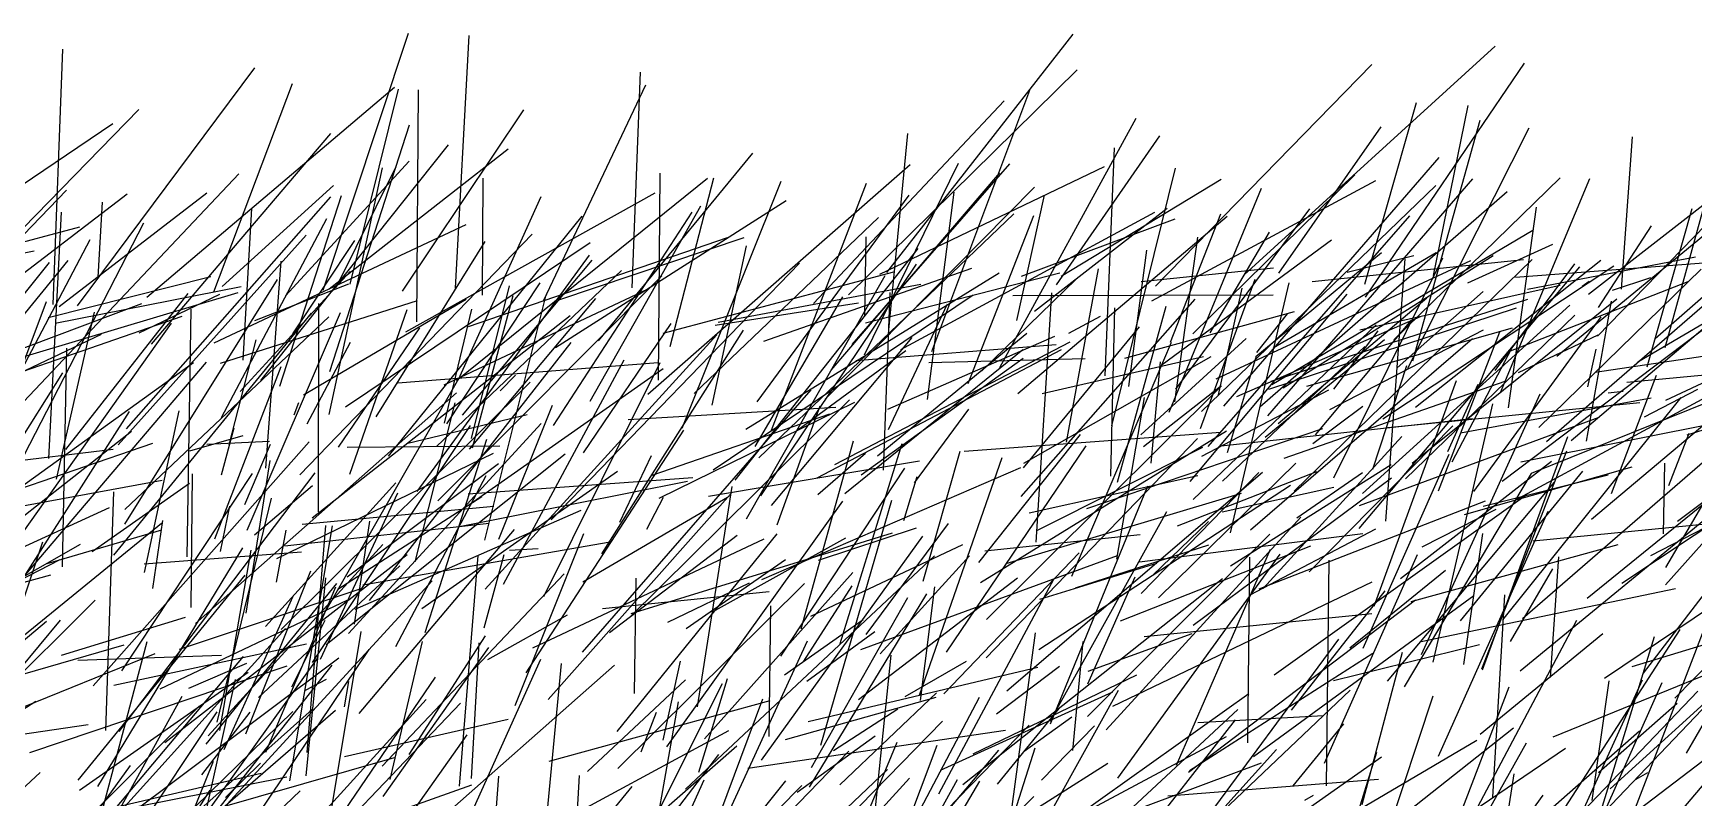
# Model space of a CAD drawing. Header units: metres. Extents: x 0 to 1019, y 0 to 619.
# Drawn here: x 465.7 to 592.2, y 559.9 to 618.2 of the extents above; entities that cross this region are included whole.
import ezdxf

# ---------------------------------------------------------------- set-up
doc = ezdxf.new("R2010")
doc.units = ezdxf.units.M

msp = doc.modelspace()

# ---------------------------------------------------------------- linework, layer by layer
at = {"color": 77}
for p, q in [((487.8, 598.6), (494.28, 618.19)), ((453.75, 599.23), (465.77, 601.6)), ((510.17, 564.98), (522.37, 580.03)), ((467.54, 548.14), (479.71, 566.47))]:
    msp.add_line(p, q, dxfattribs=at)
at = {"color": 209}
for p, q in [((497.87, 598.76), (498.9, 618)), ((558.88, 593.85), (561.21, 596.8)), ((490.81, 576.15), (509.64, 579.42)), ((576.85, 559.97), (577.77, 575.39)), ((475.38, 568.22), (489.62, 574.97)), ((479.7, 547.73), (498.25, 567.13)), ((571.8, 550.54), (579.43, 564.11))]:
    msp.add_line(p, q, dxfattribs=at)
at = {"color": 106}
for p, q in [((530.7, 599.96), (544.91, 618.11)), ((581.74, 593.57), (598.6, 607.49)), ((560.98, 585.81), (577.8, 591.66)), ((467.62, 553.95), (481.72, 570.69))]:
    msp.add_line(p, q, dxfattribs=at)
at = {"color": 11}
for p, q in [((557.91, 599.77), (577.04, 617.2)), ((531.78, 594.08), (551.11, 604.54)), ((522.37, 580.72), (525.64, 589.79))]:
    msp.add_line(p, q, dxfattribs=at)
at = {"color": 72}
for p, q in [((467.23, 597.51), (467.96, 616.97)), ((559.72, 589.03), (575.34, 607.1)), ((522.64, 570.71), (532.08, 585.03))]:
    msp.add_line(p, q, dxfattribs=at)
at = {"color": 147}
for p, q in [((567.17, 598.08), (579.28, 615.89)), ((552.64, 590.1), (554.4, 602.63))]:
    msp.add_line(p, q, dxfattribs=at)
at = {"color": 17}
for p, q in [((469.08, 597.4), (482.59, 615.55)), ((574.39, 587.73), (588.92, 590.4))]:
    msp.add_line(p, q, dxfattribs=at)
at = {"color": 128}
for p, q in [((511.33, 598.79), (511.96, 615.22)), ((513.33, 591.74), (513.45, 607.53)), ((466.89, 585.78), (467.86, 604.56)), ((571.42, 570.84), (580.45, 590.71)), ((574.7, 581.5), (587.47, 585.13)), ((456.24, 571.79), (469.31, 579.26)), ((503.75, 571.34), (521.37, 579.65))]:
    msp.add_line(p, q, dxfattribs=at)
at = {"color": 237}
for p, q in [((527.78, 598.26), (545.21, 615.4)), ((479.48, 594.58), (498.67, 603.61)), ((477.74, 574.42), (477.85, 584.6)), ((484.87, 579.13), (500.44, 580.85))]:
    msp.add_line(p, q, dxfattribs=at)
at = {"color": 251}
for p, q in [((551.18, 598.92), (567.65, 615.8)), ((501.52, 576.2), (510.7, 593.29))]:
    msp.add_line(p, q, dxfattribs=at)
at = {"color": 129}
for p, q in [((474.36, 598.08), (493.22, 614.07)), ((525.12, 597.6), (539.64, 613.04)), ((488.25, 598.71), (501.88, 609.37)), ((577.95, 593.87), (591.72, 599.27)), ((560.2, 569.3), (579.47, 583.05)), ((579.9, 555.37), (591.12, 572.74))]:
    msp.add_line(p, q, dxfattribs=at)
at = {"color": 163}
for p, q in [((479.47, 598.47), (485.45, 614.34)), ((508.11, 590.15), (516.55, 605.02)), ((548.84, 593.43), (561.76, 596.98))]:
    msp.add_line(p, q, dxfattribs=at)
at = {"color": 245}
for p, q in [((489.85, 599.07), (493.53, 613.93)), ((570.21, 584.23), (583.11, 596.7)), ((478.92, 586.86), (483.71, 587.1)), ((510.23, 562.14), (524.43, 576.26))]:
    msp.add_line(p, q, dxfattribs=at)
at = {"color": 184}
for p, q in [((494.93, 596.19), (495.06, 613.87)), ((494.09, 595.42), (513.06, 606.03)), ((585.03, 558.7), (589.16, 572.21))]:
    msp.add_line(p, q, dxfattribs=at)
at = {"color": 36}
for p, q in [((504.59, 597.84), (512.36, 614.25)), ((567.73, 584.96), (570.32, 592.87))]:
    msp.add_line(p, q, dxfattribs=at)
at = {"color": 84}
for p, q in [((534.13, 593.94), (541.61, 613.85)), ((578.2, 571.83), (581.42, 577.38))]:
    msp.add_line(p, q, dxfattribs=at)
at = {"color": 132}
for p, q in [((589.99, 594.23), (595.44, 614.11)), ((494.79, 577.91), (497.85, 590.03))]:
    msp.add_line(p, q, dxfattribs=at)
at = {"color": 82}
for p, q in [((460.8, 599.09), (473.75, 612.36)), ((587.47, 569.92), (594.47, 572.07)), ((467.35, 555.83), (478.36, 566.94)), ((533.97, 554.74), (537.79, 561.18))]:
    msp.add_line(p, q, dxfattribs=at)
at = {"color": 148}
for p, q in [((493.84, 598.52), (503.07, 612.34)), ((472.45, 569.6), (482.4, 584.63)), ((455.26, 560.44), (465.91, 567.28))]:
    msp.add_line(p, q, dxfattribs=at)
at = {"color": 210}
for p, q in [((567.1, 599.05), (571.04, 612.9)), ((551.68, 592.93), (564.57, 602.44)), ((487.44, 581.71), (487.45, 597.58))]:
    msp.add_line(p, q, dxfattribs=at)
at = {"color": 220}
for p, q in [((572.35, 599.71), (574.99, 612.68)), ((549.15, 591.25), (550.51, 601.64)), ((556.87, 580.11), (561.35, 599.17)), ((537.72, 577.86), (545.47, 587.6))]:
    msp.add_line(p, q, dxfattribs=at)
at = {"color": 168}
for p, q in [((454.33, 599.52), (471.77, 611.31)), ((559.12, 589.72), (577.95, 606.13)), ((564.45, 589.52), (576.14, 595.58))]:
    msp.add_line(p, q, dxfattribs=at)
at = {"color": 29}
msp.add_line((488.29, 592.41), (494.37, 611.19), dxfattribs=at)
at = {"color": 25}
for p, q in [((539.32, 592.7), (549.71, 611.72)), ((570.98, 589.68), (585.08, 600.88)), ((544.79, 576.81), (552.39, 594.63)), ((509.59, 572.52), (519.32, 579.94)), ((474.16, 577.76), (486.15, 578.67))]:
    msp.add_line(p, q, dxfattribs=at)
at = {"color": 126}
for p, q in [((560.55, 599.89), (568.35, 611.05)), ((524.82, 560.74), (533.77, 575.46))]:
    msp.add_line(p, q, dxfattribs=at)
at = {"color": 170}
for p, q in [((570.39, 592.67), (579.62, 610.98)), ((566.68, 580.44), (583.49, 600.38)), ((590.04, 577.46), (600.06, 594.65)), ((469.13, 561.26), (481.86, 576.89))]:
    msp.add_line(p, q, dxfattribs=at)
at = {"color": 125}
for p, q in [((570.77, 593.22), (575.89, 611.56)), ((493.47, 591.53), (513.29, 593.1)), ((508.89, 543.93), (516.81, 561.29))]:
    msp.add_line(p, q, dxfattribs=at)
at = {"color": 19}
for p, q in [((584.83, 595.09), (600.17, 610.91)), ((555.33, 595.34), (559.84, 603.03)), ((541.13, 585.07), (549.95, 595.8)), ((548.29, 558.5), (559.23, 562.58))]:
    msp.add_line(p, q, dxfattribs=at)
at = {"color": 135}
msp.add_line((474.72, 594.49), (488.38, 610.53), dxfattribs=at)
at = {"color": 27}
msp.add_line((483.03, 591.73), (497.33, 609.68), dxfattribs=at)
at = {"color": 111}
for p, q in [((530.86, 595.59), (532.3, 610.54)), ((478.07, 573.19), (497.95, 590.79)), ((461.54, 564.82), (466.44, 579.42))]:
    msp.add_line(p, q, dxfattribs=at)
at = {"color": 151}
for p, q in [((543.64, 599.02), (551.51, 610.36)), ((482.56, 579.96), (486.97, 583.72)), ((504.93, 567.4), (518.81, 583.06)), ((555.27, 557.94), (566, 568.13))]:
    msp.add_line(p, q, dxfattribs=at)
at = {"color": 73}
for p, q in [((584.15, 598.3), (599.44, 610.24)), ((566.74, 595.58), (581.98, 598.98)), ((585.89, 583.12), (589.32, 592.13)), ((579, 585.52), (595.85, 588.88)), ((489.61, 586.64), (501.23, 586.73)), ((522.45, 543.75), (539.24, 563.54))]:
    msp.add_line(p, q, dxfattribs=at)
at = {"color": 236}
for p, q in [((586.65, 598.68), (587.5, 610.29)), ((565.82, 556.29), (568.02, 563.39))]:
    msp.add_line(p, q, dxfattribs=at)
at = {"color": 248}
for p, q in [((589.21, 594.93), (606, 609.63)), ((577.03, 592.47), (583.1, 600.62)), ((567.81, 574.52), (574.08, 591.71))]:
    msp.add_line(p, q, dxfattribs=at)
at = {"color": 104}
msp.add_line((484.91, 598.16), (494.35, 608.44), dxfattribs=at)
at = {"color": 182}
for p, q in [((508.75, 594.73), (520.51, 609.05)), ((466.77, 577.78), (475.5, 580.33)), ((534.66, 560.23), (543.45, 576.62)), ((502.79, 543.45), (517.91, 563.23)), ((538.41, 552.44), (542, 563.72))]:
    msp.add_line(p, q, dxfattribs=at)
at = {"color": 10}
for p, q in [((528.07, 594.47), (540.09, 608.24)), ((555.79, 591.84), (575.19, 600.86)), ((509.02, 578.52), (519.8, 595.56)), ((538.3, 573.5), (556.19, 591.32)), ((562.53, 559.75), (563.21, 560.13))]:
    msp.add_line(p, q, dxfattribs=at)
at = {"color": 196}
for p, q in [((529.02, 593.67), (536.16, 608.28)), ((505.73, 597.86), (519.85, 602.62)), ((537.91, 592.43), (545.13, 599.45)), ((485.57, 589.1), (485.93, 590.04)), ((563.16, 586.93), (566.96, 589.77)), ((568.84, 568.8), (581.55, 583.97)), ((524.62, 568.8), (529.8, 572.59))]:
    msp.add_line(p, q, dxfattribs=at)
at = {"color": 167}
for p, q in [((547.34, 592.08), (548.06, 609.44)), ((512.44, 580.38), (513.7, 582.83)), ((590.72, 567.51), (600.37, 577.38)), ((532.11, 567.65), (536.77, 570.34)), ((526.66, 563.52), (531.56, 566.69))]:
    msp.add_line(p, q, dxfattribs=at)
at = {"color": 23}
for p, q in [((556.37, 589.76), (572.78, 608.71)), ((540.61, 596.3), (542.73, 605.84)), ((452.06, 598.85), (469.25, 603.42)), ((550.85, 585.43), (551.54, 593.15)), ((511.49, 567.87), (511.62, 576.65)), ((544.8, 546.36), (560.38, 563.6))]:
    msp.add_line(p, q, dxfattribs=at)
at = {"color": 68}
msp.add_line((463.27, 588.3), (481.38, 607.47), dxfattribs=at)
at = {"color": 69}
for p, q in [((488.24, 589.13), (492.32, 607.93)), ((579.5, 598.69), (592.29, 601.14)), ((553.8, 584.03), (565.77, 598.3))]:
    msp.add_line(p, q, dxfattribs=at)
at = {"color": 112}
for p, q in [((488.78, 598.8), (493.34, 608.02)), ((517.49, 584.92), (537.28, 598.26)), ((566.71, 582.19), (584.96, 588.93)), ((481.91, 557.24), (491.28, 571.21)), ((582.03, 551.36), (589.76, 568.71))]:
    msp.add_line(p, q, dxfattribs=at)
at = {"color": 181}
for p, q in [((497.93, 591.72), (517.06, 607.14)), ((463.06, 582.41), (477.92, 593.09)), ((585.8, 560.6), (595.96, 569.86))]:
    msp.add_line(p, q, dxfattribs=at)
at = {"color": 117}
msp.add_line((499.93, 598.23), (499.97, 607.14), dxfattribs=at)
at = {"color": 190}
for p, q in [((512.51, 590.67), (532.5, 608.18)), ((543.99, 599.68), (556.18, 607.07)), ((458.67, 588.96), (468.37, 600.87)), ((455.7, 580.37), (474.82, 586.94)), ((465.46, 563.38), (485.05, 569.98)), ((584.91, 561.84), (590.9, 567.14))]:
    msp.add_line(p, q, dxfattribs=at)
at = {"color": 53}
for p, q in [((514.2, 594.32), (517.54, 607.17)), ((580.37, 588.14), (592.72, 600.21)), ((570.64, 574.88), (586.41, 579.21))]:
    msp.add_line(p, q, dxfattribs=at)
at = {"color": 18}
for p, q in [((526.46, 592.5), (539.32, 607.54)), ((550.89, 597.79), (567.95, 606.95)), ((502.42, 566.96), (507.63, 580.06))]:
    msp.add_line(p, q, dxfattribs=at)
at = {"color": 103}
for p, q in [((530.17, 599.83), (547.28, 608.03)), ((462.32, 592.73), (481.32, 598.42)), ((527.51, 583.11), (541.07, 594.07)), ((541.14, 585.41), (555.42, 593.56)), ((550.25, 586.68), (556.13, 591.28)), ((528.73, 571.22), (548.27, 578.38))]:
    msp.add_line(p, q, dxfattribs=at)
at = {"color": 81}
msp.add_line((547.84, 588.26), (552.69, 607.91), dxfattribs=at)
at = {"color": 203}
for p, q in [((554.02, 595.27), (566.34, 607.38)), ((536.9, 591.49), (541.91, 604.3))]:
    msp.add_line(p, q, dxfattribs=at)
at = {"color": 172}
for p, q in [((569.31, 594.83), (581.98, 607.16)), ((538.17, 578.74), (550.01, 579.99)), ((528.56, 567.4), (540.65, 576.67)), ((533.27, 567.34), (534.37, 576)), ((448.98, 545.91), (466.25, 561.84))]:
    msp.add_line(p, q, dxfattribs=at)
at = {"color": 201}
for p, q in [((577.43, 590.81), (584.24, 607.11)), ((568.85, 588.14), (588.04, 590.05))]:
    msp.add_line(p, q, dxfattribs=at)
at = {"color": 253}
for p, q in [((454.76, 592.26), (468.25, 606.23)), ((519.97, 588), (539.26, 599.93)), ((517.43, 574.1), (527.59, 579.73))]:
    msp.add_line(p, q, dxfattribs=at)
at = {"color": 39}
for p, q in [((458.21, 594.74), (472.87, 605.94)), ((513.96, 563.81), (527.37, 582.53)), ((489.95, 552.26), (498.76, 564.71))]:
    msp.add_line(p, q, dxfattribs=at)
at = {"color": 154}
for p, q in [((467.69, 597.37), (478.92, 606.03)), ((584.09, 591.24), (584.73, 594.12)), ((507.93, 561.92), (515.37, 568.9)), ((479.42, 559.02), (493.21, 562.99))]:
    msp.add_line(p, q, dxfattribs=at)
at = {"color": 3}
for p, q in [((472.82, 588.04), (488.38, 605.72)), ((505.48, 594.24), (523.05, 605.44)), ((489.71, 572.43), (504.39, 588.44))]:
    msp.add_line(p, q, dxfattribs=at)
at = {"color": 2}
for p, q in [((480.11, 598.88), (488.57, 606.59)), ((486.02, 584.54), (503.71, 602.88)), ((540.3, 598.2), (560.13, 598.24)), ((526.01, 543), (536.09, 561.32))]:
    msp.add_line(p, q, dxfattribs=at)
at = {"color": 22}
for p, q in [((484.5, 591.3), (489.19, 605.81)), ((498.1, 591.8), (504.39, 605.75)), ((471.25, 565.04), (471.84, 583.24)), ((513.29, 545.48), (530.75, 562.08))]:
    msp.add_line(p, q, dxfattribs=at)
at = {"color": 30}
for p, q in [((515.13, 588.09), (522.66, 606.9)), ((523.33, 541.71), (541.91, 560.03))]:
    msp.add_line(p, q, dxfattribs=at)
at = {"color": 54}
for p, q in [((520.84, 590.09), (532.42, 605.84)), ((520.97, 585.82), (540.39, 604.42)), ((482, 580.32), (489.11, 596.91))]:
    msp.add_line(p, q, dxfattribs=at)
at = {"color": 155}
for p, q in [((521.92, 587.93), (529.16, 606.76)), ((501.26, 590.92), (502.44, 592.12)), ((525.45, 583.02), (529.09, 586.19)), ((471.45, 546.56), (486.03, 560.45))]:
    msp.add_line(p, q, dxfattribs=at)
at = {"color": 87}
for p, q in [((526.02, 590.3), (541.96, 606.44)), ((585.65, 590.78), (586.78, 590.9)), ((512.7, 555.14), (514.85, 567.23))]:
    msp.add_line(p, q, dxfattribs=at)
at = {"color": 179}
for p, q in [((533.8, 590.28), (535.84, 606.07)), ((520.02, 581.18), (530.59, 599.72))]:
    msp.add_line(p, q, dxfattribs=at)
at = {"color": 221}
msp.add_line((552.22, 589.3), (559.23, 606.37), dxfattribs=at)
at = {"color": 146}
for p, q in [((554.68, 589.35), (572.52, 606.57)), ((520.68, 586.68), (527.36, 598.09)), ((528.34, 593.24), (543.61, 594.47)), ((504.83, 558.43), (505.95, 570.16))]:
    msp.add_line(p, q, dxfattribs=at)
at = {"color": 252}
msp.add_line((470.66, 599.6), (470.99, 605.31), dxfattribs=at)
at = {"color": 143}
for p, q in [((481.71, 593.26), (482.36, 604.83)), ((516.83, 564.41), (528.11, 577.1))]:
    msp.add_line(p, q, dxfattribs=at)
at = {"color": 233}
for p, q in [((505.34, 588.28), (515.9, 604.55)), ((486.56, 588.43), (489.87, 594.65)), ((516.39, 561.87), (518.58, 569.02))]:
    msp.add_line(p, q, dxfattribs=at)
at = {"color": 41}
for p, q in [((541.95, 597), (552.07, 604.85)), ((547.78, 584.43), (548.07, 597.26)), ((492.27, 562.34), (506.14, 576.99)), ((499.08, 561.4), (499.67, 571.72))]:
    msp.add_line(p, q, dxfattribs=at)
at = {"color": 105}
for p, q in [((552.72, 591.05), (562.93, 604.81)), ((584.42, 559.71), (585.72, 568.83)), ((512.01, 563.42), (513.17, 566.44))]:
    msp.add_line(p, q, dxfattribs=at)
at = {"color": 20}
for p, q in [((578.05, 589.63), (580.18, 604.94)), ((498.97, 582.29), (513.69, 592.63)), ((483.42, 563.39), (488.75, 575.99))]:
    msp.add_line(p, q, dxfattribs=at)
at = {"color": 231}
for p, q in [((588.6, 592.77), (592.04, 604.83)), ((585.97, 598.6), (588.9, 599.56)), ((484.6, 572.75), (503.55, 591.58)), ((489.62, 576.77), (501.14, 585.4)), ((479.97, 578.69), (480.68, 582.14))]:
    msp.add_line(p, q, dxfattribs=at)
at = {"color": 246}
for p, q in [((465.01, 586.04), (474.13, 603.74)), ((467.13, 549.69), (477.04, 567.67))]:
    msp.add_line(p, q, dxfattribs=at)
at = {"color": 133}
for p, q in [((480.04, 588.89), (488.07, 604.07)), ((556.16, 586.75), (575.31, 588.82))]:
    msp.add_line(p, q, dxfattribs=at)
at = {"color": 93}
for p, q in [((492.76, 585.95), (507.51, 604.25)), ((521.19, 576.55), (540.92, 585.09))]:
    msp.add_line(p, q, dxfattribs=at)
at = {"color": 205}
for p, q in [((516.04, 590.73), (530.08, 604.13)), ((485.47, 595.28), (490.2, 602.39)), ((527.15, 571.67), (531.88, 586.91)), ((539.86, 568.06), (559.32, 584.74)), ((474.84, 552.78), (488.48, 570.03)), ((529.65, 550.89), (534.54, 563.93))]:
    msp.add_line(p, q, dxfattribs=at)
at = {"color": 164}
for p, q in [((540.69, 590.74), (556.62, 604.24)), ((461.19, 591.12), (477.06, 596.61)), ((469.24, 560.5), (482.07, 569.5))]:
    msp.add_line(p, q, dxfattribs=at)
at = {"color": 89}
msp.add_line((540.96, 599.67), (552.67, 604.05), dxfattribs=at)
at = {"color": 130}
for p, q in [((552.32, 594.63), (556.15, 604.43)), ((477.44, 578.27), (477.75, 597.16)), ((457.07, 575.19), (473.19, 587.85)), ((460.92, 577.2), (471.52, 582.04)), ((574.65, 570.08), (576.09, 580.06))]:
    msp.add_line(p, q, dxfattribs=at)
at = {"color": 189}
for p, q in [((555.18, 586.7), (570.54, 604.27)), ((563.11, 599.27), (579.19, 600.95)), ((578.94, 569.59), (596.64, 584.13)), ((504.99, 562.72), (521.84, 567.33)), ((489.41, 563.06), (501.87, 565.9)), ((554.4, 565.66), (563.97, 566.19))]:
    msp.add_line(p, q, dxfattribs=at)
at = {"color": 222}
for p, q in [((560.04, 591.42), (579.91, 603.18)), ((568.49, 588.79), (586.07, 600.46))]:
    msp.add_line(p, q, dxfattribs=at)
at = {"color": 108}
for p, q in [((584.9, 597.27), (588.94, 603.51)), ((564.76, 591.07), (568.12, 595.51)), ((535.25, 571.02), (545.89, 586.74))]:
    msp.add_line(p, q, dxfattribs=at)
at = {"color": 107}
for p, q in [((460.61, 584.52), (470.04, 602.46)), ((519.15, 584.12), (533.09, 601.77)), ((542.08, 579.4), (543.27, 598.4)), ((479.03, 564.64), (492.33, 579.21))]:
    msp.add_line(p, q, dxfattribs=at)
at = {"color": 83}
for p, q in [((472.19, 586.82), (486.49, 602.8)), ((582.81, 587.16), (593.69, 596.38))]:
    msp.add_line(p, q, dxfattribs=at)
at = {"color": 42}
for p, q in [((489.49, 589.71), (508.11, 602.23)), ((564.18, 560.84), (564.39, 578.03))]:
    msp.add_line(p, q, dxfattribs=at)
at = {"color": 110}
for p, q in [((491.83, 588.94), (500.12, 602.32)), ((500.17, 555.04), (518.68, 565.06))]:
    msp.add_line(p, q, dxfattribs=at)
at = {"color": 80}
for p, q in [((498.86, 595.83), (518.57, 602.62)), ((494.94, 583.26), (508.06, 601.28)), ((544.58, 595.33), (546.97, 596.62)), ((572.83, 551.67), (588.03, 565.03))]:
    msp.add_line(p, q, dxfattribs=at)
at = {"color": 137}
for p, q in [((517.42, 589.84), (520.02, 601.97)), ((576.07, 569.67), (582.57, 587.44)), ((498.18, 560.8), (499.6, 578.39)), ((565.97, 571.35), (573.26, 577.26)), ((550.3, 572.2), (567.65, 573.97)), ((520.13, 562.18), (539.74, 565.08))]:
    msp.add_line(p, q, dxfattribs=at)
at = {"color": 70}
for p, q in [((529.03, 596.6), (529.15, 602.68)), ((460.55, 592.52), (473.97, 597.58)), ((487.19, 572.74), (498.23, 592.04))]:
    msp.add_line(p, q, dxfattribs=at)
at = {"color": 254}
for p, q in [((574.95, 599.15), (581.42, 602.11)), ((554.59, 588.06), (558.77, 599.45)), ((517.63, 595.93), (528.55, 597.65)), ((533.9, 593.08), (545.81, 593.4)), ((579.11, 573.59), (599.01, 590.86)), ((586.69, 576.27), (603.25, 587.31)), ((556.88, 577.6), (569.12, 585.31)), ((545.31, 558.62), (558.27, 567.87))]:
    msp.add_line(p, q, dxfattribs=at)
at = {"color": 90}
for p, q in [((580.94, 587.06), (598.65, 602.44)), ((468.2, 586.46), (477.51, 598.36)), ((525.69, 563.94), (531.08, 582.6))]:
    msp.add_line(p, q, dxfattribs=at)
at = {"color": 211}
for p, q in [((587.91, 593.13), (604.28, 602.83)), ((570.12, 568.37), (579.8, 584.64)), ((544.87, 563.52), (545.67, 571.84)), ((512.4, 557.05), (518.19, 568.63))]:
    msp.add_line(p, q, dxfattribs=at)
at = {"color": 229}
for p, q in [((453.05, 583.39), (466.96, 600.71)), ((472.69, 580.78), (484.31, 599.41)), ((572.73, 563.08), (581.08, 581.76)), ((558.96, 549.85), (578.44, 565.26))]:
    msp.add_line(p, q, dxfattribs=at)
at = {"color": 197}
for p, q in [((483.43, 585.05), (484.6, 600.81)), ((541.16, 563.48), (544.81, 566.1))]:
    msp.add_line(p, q, dxfattribs=at)
at = {"color": 140}
for p, q in [((498.41, 589.08), (508.27, 600.88)), ((529.99, 585.98), (541.36, 595.32)), ((532.83, 583.92), (536.95, 589.53)), ((448.06, 567.95), (467.76, 578.07)), ((547.92, 566.89), (567.68, 576.37))]:
    msp.add_line(p, q, dxfattribs=at)
at = {"color": 160}
for p, q in [((505.16, 581.11), (524.07, 600.66)), ((550.07, 575.49), (559.05, 584.7)), ((460.78, 568.88), (475.49, 580.86)), ((524.92, 573.75), (536.5, 579.22)), ((470.14, 555.85), (474.38, 571.82))]:
    msp.add_line(p, q, dxfattribs=at)
at = {"color": 59}
for p, q in [((558.81, 593.54), (568.37, 601.47)), ((495.56, 572.51), (500.26, 587.25)), ((476.84, 571.24), (490.69, 575.87)), ((537.49, 548.58), (548.35, 568.11))]:
    msp.add_line(p, q, dxfattribs=at)
at = {"color": 219}
for p, q in [((560.13, 594.21), (572.53, 601.48)), ((573.43, 586.32), (575.74, 591.43))]:
    msp.add_line(p, q, dxfattribs=at)
at = {"color": 194}
for p, q in [((560.88, 591.17), (576.89, 601.24)), ((577.62, 573.49), (591.21, 590.43))]:
    msp.add_line(p, q, dxfattribs=at)
at = {"color": 208}
for p, q in [((561.72, 583.29), (579.84, 600.95)), ((542.55, 590.73), (554.82, 593.55)), ((515.37, 560.57), (534.35, 578.36)), ((499.64, 546.55), (511.33, 560.78))]:
    msp.add_line(p, q, dxfattribs=at)
at = {"color": 152}
msp.add_line((564.76, 584.3), (573.04, 601.06), dxfattribs=at)
at = {"color": 122}
for p, q in [((565.77, 599.98), (570.83, 601.25)), ((559.98, 591.68), (579.51, 597.93)), ((470.21, 578.68), (477.6, 583.9))]:
    msp.add_line(p, q, dxfattribs=at)
at = {"color": 13}
for p, q in [((568.71, 581), (570.19, 600.99)), ((487.58, 570.48), (493.47, 583.16)), ((500.6, 553.91), (501.17, 561.56))]:
    msp.add_line(p, q, dxfattribs=at)
at = {"color": 91}
for p, q in [((578.59, 599.59), (595.18, 600.86)), ((550.09, 599.26), (560.15, 600.3)), ((479.91, 565.05), (482.31, 578.79)), ((539.06, 566.31), (543.85, 569.94)), ((523, 564.36), (534.48, 567.6)), ((506.41, 547.03), (507.32, 561.62)), ((528.81, 550.7), (547.54, 562.55)), ((511.12, 547.55), (524.23, 560.86))]:
    msp.add_line(p, q, dxfattribs=at)
at = {"color": 121}
for p, q in [((466.84, 596.51), (479.23, 599.65)), ((510.37, 580.92), (512.79, 586.01)), ((522.91, 569.28), (528.9, 573.5))]:
    msp.add_line(p, q, dxfattribs=at)
at = {"color": 249}
for p, q in [((481.47, 590.89), (489.84, 600.02)), ((499.09, 587.3), (501.99, 598.94)), ((560.5, 588.44), (571.84, 598.01)), ((548.22, 578.11), (550.32, 590.43))]:
    msp.add_line(p, q, dxfattribs=at)
at = {"color": 242}
for p, q in [((496.42, 586.68), (510.51, 600.09)), ((543.18, 565.55), (550.59, 583.69)), ((542.35, 575.06), (551.27, 577.81))]:
    msp.add_line(p, q, dxfattribs=at)
at = {"color": 51}
for p, q in [((496.51, 582.56), (513.57, 599.7)), ((557.37, 590.51), (571.34, 596.6)), ((590.93, 580.99), (603.08, 590.24)), ((470.25, 556.56), (484.92, 572.81))]:
    msp.add_line(p, q, dxfattribs=at)
at = {"color": 174}
for p, q in [((513.69, 595.33), (531.25, 600)), ((481.93, 574), (483.75, 585.62)), ((490.23, 574.29), (507.43, 581.84))]:
    msp.add_line(p, q, dxfattribs=at)
at = {"color": 44}
for p, q in [((521.12, 582.94), (532.98, 600.58)), ((562.88, 577.13), (573.81, 588.27))]:
    msp.add_line(p, q, dxfattribs=at)
at = {"color": 226}
for p, q in [((521.35, 594.72), (537.19, 600.28)), ((588.4, 588.96), (592.47, 591.06)), ((521.16, 562.79), (533.46, 579.85)), ((487.38, 552.72), (490.68, 572.6))]:
    msp.add_line(p, q, dxfattribs=at)
at = {"color": 79}
for p, q in [((529.08, 596.11), (543.89, 599.93)), ((530.94, 554.54), (541.54, 565.46)), ((542.5, 561.27), (546.52, 565.41))]:
    msp.add_line(p, q, dxfattribs=at)
at = {"color": 180}
for p, q in [((544.39, 587.01), (546.83, 600.24)), ((584.66, 592.36), (604.5, 595.31)), ((530.2, 570.88), (537.01, 578.37)), ((489.42, 566.86), (489.75, 568.79))]:
    msp.add_line(p, q, dxfattribs=at)
at = {"color": 9}
for p, q in [((467.39, 596.1), (481.54, 598.89)), ((472.1, 557.94), (488.97, 570.58))]:
    msp.add_line(p, q, dxfattribs=at)
at = {"color": 15}
for p, q in [((473.78, 595.36), (479.93, 598.3)), ((488.91, 575.83), (499.86, 582.87)), ((482.87, 567.56), (493.62, 577.6))]:
    msp.add_line(p, q, dxfattribs=at)
at = {"color": 149}
for p, q in [((482.58, 596.29), (489.74, 599.08)), ((467.49, 584.21), (470.37, 596.92)), ((587.05, 591.6), (597.99, 592.61)), ((490.17, 573.16), (491.35, 580.99)), ((534.8, 562.03), (547.91, 567.99))]:
    msp.add_line(p, q, dxfattribs=at)
at = {"color": 32}
for p, q in [((497.01, 591.38), (512.49, 598.67)), ((497.04, 588.48), (499.11, 597.16)), ((554.69, 585.95), (564.38, 591.01)), ((573.26, 554.59), (583.25, 573.45)), ((469.1, 570.42), (480.06, 570.8)), ((479.57, 549.75), (495.64, 567.42))]:
    msp.add_line(p, q, dxfattribs=at)
at = {"color": 188}
msp.add_line((497.2, 588.41), (504.32, 599.17), dxfattribs=at)
at = {"color": 153}
for p, q in [((499.15, 586.6), (502.25, 598.2)), ((539.8, 577.78), (557.73, 583.13))]:
    msp.add_line(p, q, dxfattribs=at)
at = {"color": 62}
for p, q in [((500.1, 579.56), (504.76, 598.26)), ((580.19, 553.44), (598.24, 572.38))]:
    msp.add_line(p, q, dxfattribs=at)
at = {"color": 113}
for p, q in [((517.88, 596.16), (533.3, 599.05)), ((477.64, 586.35), (481.71, 587.53)), ((542.29, 571.22), (561.44, 583.74))]:
    msp.add_line(p, q, dxfattribs=at)
at = {"color": 38}
for p, q in [((530.45, 584.89), (530.97, 598.43)), ((480.05, 584.52), (481, 588.1)), ((532, 581.06), (533.01, 584.41)), ((524.98, 562.24), (532.3, 575.18))]:
    msp.add_line(p, q, dxfattribs=at)
at = {"color": 43}
for p, q in [((555.97, 590.64), (557.78, 598.75)), ((583.67, 598.91), (584.19, 599.28)), ((472.25, 564.98), (487.18, 584.68)), ((500.32, 570.46), (506.4, 573.87))]:
    msp.add_line(p, q, dxfattribs=at)
at = {"color": 150}
msp.add_line((569.56, 592.69), (576.11, 598.51), dxfattribs=at)
at = {"color": 157}
for p, q in [((460.09, 580.08), (466.73, 597.75)), ((481.91, 564.8), (486.86, 577.21)), ((451.93, 556.58), (470.42, 574.97)), ((477.5, 552.67), (481.12, 568.94))]:
    msp.add_line(p, q, dxfattribs=at)
at = {"color": 86}
for p, q in [((471.86, 578.4), (486.91, 596.85)), ((584.05, 575.14), (600.22, 588.29)), ((554.03, 573.08), (569.13, 584.31)), ((581.25, 569.09), (581.88, 578.28))]:
    msp.add_line(p, q, dxfattribs=at)
at = {"color": 46}
for p, q in [((479.97, 593.03), (494.96, 597.81)), ((590.27, 583.73), (591.82, 587.7)), ((556.25, 581.72), (564.76, 583.59)), ((571.48, 579.04), (577.11, 581.92))]:
    msp.add_line(p, q, dxfattribs=at)
at = {"color": 177}
for p, q in [((486.29, 590.62), (498.67, 597.93)), ((552.04, 559.16), (557.27, 565.85))]:
    msp.add_line(p, q, dxfattribs=at)
at = {"color": 75}
for p, q in [((489.81, 584.59), (494.19, 597.13)), ((554.04, 582.65), (567.98, 595.96)), ((552.85, 580.65), (563.45, 584.79))]:
    msp.add_line(p, q, dxfattribs=at)
at = {"color": 161}
msp.add_line((498.92, 586.49), (508.55, 597.96), dxfattribs=at)
at = {"color": 212}
msp.add_line((530.85, 587.98), (535.32, 597.57), dxfattribs=at)
at = {"color": 8}
for p, q in [((540.95, 582.89), (554.2, 597.91)), ((462.46, 583.56), (467.97, 592.31)), ((559.37, 575.88), (569.94, 587.46)), ((527.12, 560.9), (534.49, 567.93))]:
    msp.add_line(p, q, dxfattribs=at)
at = {"color": 131}
for p, q in [((548.28, 583.98), (551.99, 597.39)), ((507.61, 586.2), (514.3, 596.07)), ((464.11, 566.5), (474.99, 570.91))]:
    msp.add_line(p, q, dxfattribs=at)
at = {"color": 173}
for p, q in [((559.8, 591.07), (578.67, 597.26)), ((546.04, 569.57), (553.95, 572.45))]:
    msp.add_line(p, q, dxfattribs=at)
at = {"color": 7}
msp.add_line((566.93, 583.11), (582.73, 597.47), dxfattribs=at)
at = {"color": 94}
for p, q in [((570.72, 585.41), (586.29, 597.94)), ((530.78, 589.54), (543.51, 595.11))]:
    msp.add_line(p, q, dxfattribs=at)
at = {"color": 232}
for p, q in [((577.58, 584.04), (595.61, 597.69)), ((483.39, 572.97), (493.33, 583.93))]:
    msp.add_line(p, q, dxfattribs=at)
at = {"color": 176}
for p, q in [((584, 587.09), (585.9, 597.76)), ((549.95, 577.91), (566.96, 580.05))]:
    msp.add_line(p, q, dxfattribs=at)
at = {"color": 186}
for p, q in [((464.94, 580.17), (476.25, 596.08)), ((525.41, 584.3), (544.01, 594.07)), ((470.27, 568.46), (486.72, 587.04)), ((561.93, 581.25), (566.93, 584.72)), ((461.32, 546.07), (473.12, 562.39))]:
    msp.add_line(p, q, dxfattribs=at)
at = {"color": 58}
msp.add_line((472.68, 581.88), (488.23, 596.56), dxfattribs=at)
at = {"color": 1}
for p, q in [((486.96, 581.26), (506.6, 596.68)), ((572.73, 583.3), (577.38, 595.42)), ((488.01, 571.59), (506.22, 586.14)), ((486.18, 580.78), (500.78, 582.15)), ((575.39, 541.77), (578.49, 561.74))]:
    msp.add_line(p, q, dxfattribs=at)
at = {"color": 64}
for p, q in [((488.96, 586.64), (495.14, 595.74)), ((513.38, 582.76), (528.28, 590.07)), ((484.23, 576.34), (484.97, 580.31)), ((546.01, 568.6), (549.61, 576.77))]:
    msp.add_line(p, q, dxfattribs=at)
at = {"color": 159}
for p, q in [((562.69, 591.28), (578.35, 595.73)), ((486.44, 568.12), (488.04, 568.96)), ((587.76, 561.33), (588.67, 561.84))]:
    msp.add_line(p, q, dxfattribs=at)
at = {"color": 45}
for p, q in [((563.36, 587.57), (570.67, 596.31)), ((590.01, 576.15), (599.61, 586.92)), ((537.28, 563.27), (549.75, 569.29))]:
    msp.add_line(p, q, dxfattribs=at)
at = {"color": 55}
msp.add_line((575.4, 583.25), (585.1, 596.56), dxfattribs=at)
at = {"color": 40}
msp.add_line((456.75, 588.57), (470.91, 595.24), dxfattribs=at)
at = {"color": 207}
msp.add_line((480.62, 586.81), (482.7, 594.82), dxfattribs=at)
at = {"color": 224}
for p, q in [((491.32, 574.96), (506.68, 594.62)), ((552.77, 562.4), (559.93, 578.87)), ((561.65, 560.83), (565.51, 565.55))]:
    msp.add_line(p, q, dxfattribs=at)
at = {"color": 35}
msp.add_line((500.12, 575.82), (517.76, 595.21), dxfattribs=at)
at = {"color": 195}
for p, q in [((521.93, 582.19), (532.64, 595)), ((580.25, 551.3), (588.25, 568.9))]:
    msp.add_line(p, q, dxfattribs=at)
at = {"color": 223}
msp.add_line((526.75, 585.33), (544.66, 594.67), dxfattribs=at)
at = {"color": 230}
msp.add_line((550.06, 587.57), (558.07, 594.92), dxfattribs=at)
at = {"color": 24}
for p, q in [((558.41, 580.35), (575.3, 594.93)), ((540.25, 559.25), (542.03, 572.5)), ((568.16, 554.05), (582.39, 563.7))]:
    msp.add_line(p, q, dxfattribs=at)
at = {"color": 243}
for p, q in [((559.51, 587.39), (568.61, 594.85)), ((541.56, 581.64), (554.39, 584.48))]:
    msp.add_line(p, q, dxfattribs=at)
at = {"color": 145}
for p, q in [((578.82, 592.33), (584.89, 595.2)), ((536.51, 560.94), (556.26, 576.64)), ((561.52, 566.6), (568.65, 575.69))]:
    msp.add_line(p, q, dxfattribs=at)
at = {"color": 200}
for p, q in [((464.69, 576.4), (478.9, 593.11)), ((517.1, 555.42), (524.67, 571.87))]:
    msp.add_line(p, q, dxfattribs=at)
at = {"color": 240}
for p, q in [((467.95, 577.51), (468.26, 594.19)), ((584.36, 581.14), (595.8, 590.78)), ((521.74, 564.6), (521.87, 574.56))]:
    msp.add_line(p, q, dxfattribs=at)
at = {"color": 37}
for p, q in [((504.6, 575.26), (513.44, 593.08)), ((466.81, 541.16), (479.19, 560.49))]:
    msp.add_line(p, q, dxfattribs=at)
at = {"color": 50}
for p, q in [((523.94, 587.97), (532.17, 594.01)), ((533.2, 567.74), (539.5, 585.85)), ((507.56, 576.38), (518.57, 582.84))]:
    msp.add_line(p, q, dxfattribs=at)
at = {"color": 216}
for p, q in [((528.75, 584.52), (541.09, 593.41)), ((551.4, 575.16), (561.85, 585.43)), ((559.07, 575.85), (576.3, 582.54))]:
    msp.add_line(p, q, dxfattribs=at)
at = {"color": 115}
for p, q in [((556.27, 584.06), (567.1, 594.31)), ((536.6, 586.34), (556.14, 587.78)), ((513.68, 564.3), (515, 570.34)), ((483.83, 550.75), (496.34, 569.11))]:
    msp.add_line(p, q, dxfattribs=at)
at = {"color": 109}
for p, q in [((556.64, 586.23), (558.86, 593.61)), ((578.56, 582.6), (594.34, 591.13)), ((542.14, 580.28), (554.77, 586.65)), ((588.9, 578.38), (594.66, 581.36))]:
    msp.add_line(p, q, dxfattribs=at)
at = {"color": 99}
msp.add_line((573.77, 585.51), (578.3, 594.18), dxfattribs=at)
at = {"color": 156}
for p, q in [((479.54, 579.66), (484.59, 592.78)), ((574.03, 557.75), (578.11, 568.37)), ((539.14, 560.97), (543.83, 566.72)), ((567.71, 553.75), (572.31, 567.7)), ((584.47, 550.99), (595.21, 563.66))]:
    msp.add_line(p, q, dxfattribs=at)
at = {"color": 78}
for p, q in [((579.81, 584.65), (597.96, 592)), ((579.94, 579.49), (596.58, 581.15)), ((578.78, 553.74), (592.46, 568.05))]:
    msp.add_line(p, q, dxfattribs=at)
at = {"color": 227}
for p, q in [((590.02, 590.21), (594, 592.08)), ((474.83, 575.87), (475.58, 581.04))]:
    msp.add_line(p, q, dxfattribs=at)
at = {"color": 6}
for p, q in [((591.66, 587.59), (606.62, 592.2)), ((511.01, 588.76), (526.83, 589.7)), ((545.98, 566.12), (559.87, 580.01)), ((500.04, 572.87), (501.56, 578.45)), ((591.61, 563.31), (594.55, 568.4))]:
    msp.add_line(p, q, dxfattribs=at)
at = {"color": 199}
for p, q in [((507.54, 571.03), (524.95, 591.01)), ((572.32, 570.25), (576.85, 589.94)), ((538.28, 570.59), (554.37, 587.31))]:
    msp.add_line(p, q, dxfattribs=at)
at = {"color": 16}
for p, q in [((465.14, 576.97), (473.03, 589.37)), ((558.62, 563.06), (575.4, 575.34)), ((524.73, 565.73), (542.2, 569.88)), ((516.1, 553.61), (521.27, 567.45))]:
    msp.add_line(p, q, dxfattribs=at)
at = {"color": 52}
for p, q in [((474.18, 577.09), (476.83, 589.4)), ((564.73, 568.85), (575.83, 571.61)), ((497.8, 555.9), (504.37, 570.49))]:
    msp.add_line(p, q, dxfattribs=at)
at = {"color": 193}
for p, q in [((501.17, 579.62), (505.25, 589.83)), ((537.26, 554.28), (556.57, 564.58))]:
    msp.add_line(p, q, dxfattribs=at)
at = {"color": 114}
for p, q in [((511.06, 573.62), (527.87, 590.24)), ((512.83, 584.51), (526.38, 589.19))]:
    msp.add_line(p, q, dxfattribs=at)
at = {"color": 144}
msp.add_line((486.97, 570.22), (499.02, 588.29), dxfattribs=at)
at = {"color": 166}
msp.add_line((494.13, 586.93), (503.33, 589.13), dxfattribs=at)
at = {"color": 191}
for p, q in [((545.93, 581.97), (563.92, 588.06)), ((589.86, 580.04), (589.95, 585.43))]:
    msp.add_line(p, q, dxfattribs=at)
at = {"color": 187}
msp.add_line((481.83, 582.28), (483.79, 586.86), dxfattribs=at)
at = {"color": 74}
for p, q in [((503.24, 569.45), (515.26, 587.93)), ((559.63, 554.89), (575.63, 564.32))]:
    msp.add_line(p, q, dxfattribs=at)
at = {"color": 118}
for p, q in [((524.19, 572.79), (528.18, 587.12)), ((515.44, 572.82), (522.99, 578.08))]:
    msp.add_line(p, q, dxfattribs=at)
at = {"color": 158}
for p, q in [((537.84, 576.32), (556.58, 587.88)), ((529.15, 572.37), (535.41, 580.83))]:
    msp.add_line(p, q, dxfattribs=at)
at = {"color": 141}
msp.add_line((454.51, 584.37), (471.81, 586.49), dxfattribs=at)
at = {"color": 66}
msp.add_line((484.25, 578.16), (500.75, 586.17), dxfattribs=at)
at = {"color": 47}
for p, q in [((517.13, 582.9), (533.19, 585.6)), ((573.98, 550.94), (580.7, 560.13))]:
    msp.add_line(p, q, dxfattribs=at)
at = {"color": 214}
for p, q in [((533.49, 576.44), (536.3, 586.33)), ((453.27, 573.09), (467.05, 576.92))]:
    msp.add_line(p, q, dxfattribs=at)
at = {"color": 28}
for p, q in [((566.99, 571.31), (573.52, 586.11)), ((479.9, 558.81), (496.08, 576.45))]:
    msp.add_line(p, q, dxfattribs=at)
at = {"color": 63}
for p, q in [((569.83, 576.64), (581.32, 585.57)), ((529.15, 551.26), (537.78, 567.59)), ((523.89, 560.34), (529.83, 564.64))]:
    msp.add_line(p, q, dxfattribs=at)
at = {"color": 56}
for p, q in [((576.03, 569.75), (582.48, 586.35)), ((574.39, 573.4), (583.72, 584.81)), ((588.08, 559.1), (606.23, 572.96))]:
    msp.add_line(p, q, dxfattribs=at)
at = {"color": 33}
msp.add_line((588.33, 569.42), (600.69, 585.56), dxfattribs=at)
at = {"color": 239}
for p, q in [((493.33, 571.45), (500.19, 584.48)), ((576.11, 582.15), (585.65, 584.54))]:
    msp.add_line(p, q, dxfattribs=at)
at = {"color": 127}
for p, q in [((495.29, 574.34), (510.21, 584.81)), ((485.25, 561.22), (488.51, 580.65))]:
    msp.add_line(p, q, dxfattribs=at)
at = {"color": 96}
for p, q in [((498.82, 583.09), (515.95, 584.33)), ((461.07, 568.22), (472.64, 571.58))]:
    msp.add_line(p, q, dxfattribs=at)
at = {"color": 98}
for p, q in [((461.38, 581.51), (475.54, 584.13)), ((457.22, 565.44), (466.73, 573.38)), ((468.18, 549.62), (485.47, 566.49))]:
    msp.add_line(p, q, dxfattribs=at)
at = {"color": 49}
for p, q in [((498.17, 580.6), (515.53, 584.04)), ((581.44, 564.57), (598.56, 571.54))]:
    msp.add_line(p, q, dxfattribs=at)
at = {"color": 234}
msp.add_line((516.3, 566.85), (518.94, 583.65), dxfattribs=at)
at = {"color": 215}
for p, q in [((479.71, 565.68), (483.85, 582.75)), ((485.4, 568.37), (487.95, 573.46)), ((466.61, 557.95), (483.07, 561.8))]:
    msp.add_line(p, q, dxfattribs=at)
at = {"color": 102}
for p, q in [((543.14, 565.77), (552.04, 581.74)), ((524.4, 570.33), (528.08, 576.06))]:
    msp.add_line(p, q, dxfattribs=at)
at = {"color": 142}
msp.add_line((486.58, 563.37), (487.98, 580.67), dxfattribs=at)
at = {"color": 228}
msp.add_line((525.52, 578.03), (532.96, 580.5), dxfattribs=at)
at = {"color": 5}
for p, q in [((547.41, 565.11), (562.23, 581.3)), ((529.52, 555.87), (531.05, 570.79))]:
    msp.add_line(p, q, dxfattribs=at)
at = {"color": 31}
msp.add_line((550.93, 576.87), (555.2, 580.98), dxfattribs=at)
at = {"color": 225}
for p, q in [((558.37, 575.38), (567.96, 580.42)), ((509.06, 574.35), (521.74, 575.64))]:
    msp.add_line(p, q, dxfattribs=at)
at = {"color": 88}
msp.add_line((490.53, 566.35), (502.35, 580.37), dxfattribs=at)
at = {"color": 171}
for p, q in [((511.25, 573.97), (531.15, 580.1)), ((480.25, 563.61), (485.51, 575.29))]:
    msp.add_line(p, q, dxfattribs=at)
at = {"color": 85}
msp.add_line((545.09, 575.92), (555.23, 579.19), dxfattribs=at)
at = {"color": 238}
for p, q in [((585.37, 569.03), (601.73, 580.07)), ((477.56, 568.27), (481.97, 570.18))]:
    msp.add_line(p, q, dxfattribs=at)
at = {"color": 123}
for p, q in [((470.63, 560.79), (481.67, 578.98)), ((486.5, 561.6), (488, 576.68))]:
    msp.add_line(p, q, dxfattribs=at)
at = {"color": 71}
for p, q in [((475.73, 564.14), (494.19, 578.45)), ((457.56, 563.7), (469.89, 565.51))]:
    msp.add_line(p, q, dxfattribs=at)
at = {"color": 204}
for p, q in [((501.97, 578.79), (504.16, 578.92)), ((471.85, 568.51), (486.51, 571.64))]:
    msp.add_line(p, q, dxfattribs=at)
at = {"color": 250}
for p, q in [((535.06, 567.85), (545.36, 578.59)), ((475.85, 554.49), (487.4, 570.62))]:
    msp.add_line(p, q, dxfattribs=at)
at = {"color": 4}
msp.add_line((548.3, 561.41), (560.67, 578.48), dxfattribs=at)
at = {"color": 26}
for p, q in [((548.5, 573.41), (563, 579.13)), ((571.4, 571.83), (590.77, 575.86))]:
    msp.add_line(p, q, dxfattribs=at)
at = {"color": 124}
msp.add_line((558.21, 564.1), (558.36, 578.26), dxfattribs=at)
at = {"color": 213}
for p, q in [((564.03, 562.56), (571.13, 578.46)), ((575.9, 564.78), (585.23, 572.44))]:
    msp.add_line(p, q, dxfattribs=at)
at = {"color": 255}
msp.add_line((478.89, 564), (488.84, 576.26), dxfattribs=at)
at = {"color": 76}
msp.add_line((514.04, 573.3), (520.25, 576.3), dxfattribs=at)
at = {"color": 61}
msp.add_line((586.85, 556.87), (594.08, 575.73), dxfattribs=at)
at = {"color": 244}
msp.add_line((553.68, 561.88), (570.96, 575), dxfattribs=at)
at = {"color": 241}
for p, q in [((461.83, 566.28), (467.79, 573.46)), ((566.9, 559.42), (569.97, 571.01)), ((556.94, 555), (568.37, 563.04))]:
    msp.add_line(p, q, dxfattribs=at)
at = {"color": 100}
msp.add_line((467.86, 570.78), (477.31, 573.68), dxfattribs=at)
at = {"color": 57}
for p, q in [((492.89, 561.31), (495.36, 571.82)), ((474.87, 551.36), (479.43, 562.7))]:
    msp.add_line(p, q, dxfattribs=at)
at = {"color": 48}
for p, q in [((494.34, 563.23), (500.14, 572.26)), ((486, 556.25), (499.1, 560.91))]:
    msp.add_line(p, q, dxfattribs=at)
at = {"color": 67}
msp.add_line((553.28, 555.96), (565.12, 572.02), dxfattribs=at)
at = {"color": 206}
for p, q in [((492.37, 560.03), (500.41, 571.38)), ((516.94, 547.3), (534.94, 565.77)), ((552.11, 560.06), (568.14, 561.33))]:
    msp.add_line(p, q, dxfattribs=at)
at = {"color": 192}
msp.add_line((553.75, 562.01), (567.72, 570.95), dxfattribs=at)
at = {"color": 65}
for p, q in [((494.26, 556.16), (509.98, 570.03)), ((473.37, 559.21), (485.03, 561.51))]:
    msp.add_line(p, q, dxfattribs=at)
at = {"color": 116}
msp.add_line((470.01, 551.53), (486.95, 566.66), dxfattribs=at)
at = {"color": 162}
msp.add_line((472.93, 552.93), (488.73, 566.59), dxfattribs=at)
at = {"color": 97}
msp.add_line((538.83, 549.36), (557.45, 566.65), dxfattribs=at)
at = {"color": 198}
msp.add_line((478.54, 561.68), (482.23, 566.45), dxfattribs=at)
at = {"color": 101}
msp.add_line((523.47, 544.9), (531.51, 564.17), dxfattribs=at)
at = {"color": 169}
msp.add_line((500.21, 547.15), (519.28, 563.87), dxfattribs=at)
at = {"color": 178}
msp.add_line((513.62, 548.83), (527.81, 563.48), dxfattribs=at)
at = {"color": 12}
msp.add_line((480.36, 559.95), (483.02, 562.57), dxfattribs=at)
at = {"color": 183}
msp.add_line((515.03, 551.23), (523.02, 561.21), dxfattribs=at)
at = {"color": 185}
msp.add_line((515.78, 543.14), (532.44, 561.41), dxfattribs=at)

doc.saveas('drawing.dxf')
